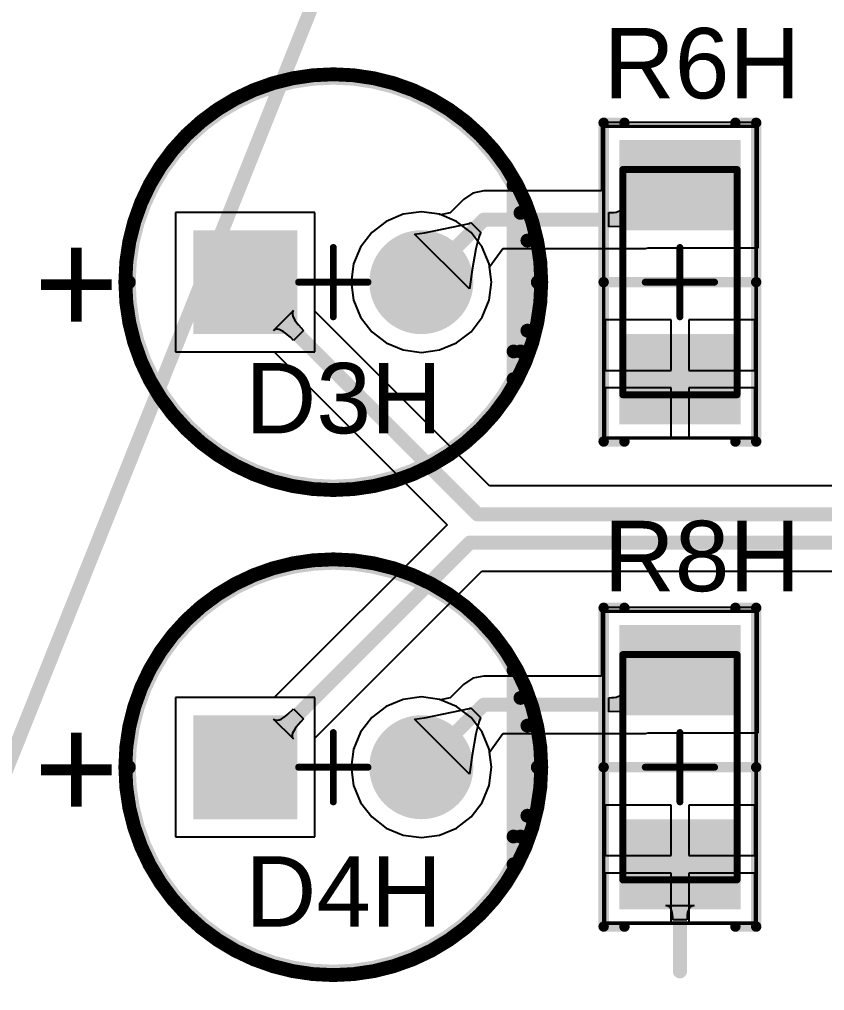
# Model space of a CAD drawing. Header units: inches. Extents: x -0.14 to 3.29, y -0.08 to 7.88.
# Drawn here: x 1.889 to 2.346, y 4.578 to 5.13 of the extents above; entities that cross this region are included whole.
import ezdxf

# ---------------------------------------------------------------- set-up
doc = ezdxf.new("R2010")
doc.units = ezdxf.units.IN
doc.header["$MEASUREMENT"] = 0
for name, color, linetype in [('Bottom Layer', 5, 'Continuous'), ('Bottom Solder', 6, 'Continuous'), ('Multi-Layer', 9, 'Continuous'), ('Pad Holes', 156, 'Continuous'), ('PCBD Notes', 76, 'Continuous'), ('Top 3D Body', 56, 'Continuous'), ('Top Courtyard', 56, 'Continuous'), ('Top Layer', 1, 'Continuous'), ('Top Overlay', 2, 'Continuous'), ('Top Paste', 8, 'Continuous'), ('Top Solder', 216, 'Continuous')]:
    doc.layers.add(name, color=color, linetype=linetype)
doc.styles.add('Arial', font='', dxfattribs={"height": 0.2})
doc.styles.get('Arial').set_extended_font_data('Arial')

# ---------------------------------------------------------------- blocks, each defined once
blk = doc.blocks.new('RES_1206_3216_309')
at = {"layer": 'Top Layer'}
for points in [[(-0.07874, -0.03248), (-0.07874, 0.03248), (-0.0315, 0.03248), (-0.0315, -0.03248)], [(0.0315, -0.03248), (0.0315, 0.03248), (0.07874, 0.03248), (0.07874, -0.03248)]]:
    blk.add_hatch(color=1, dxfattribs=at).paths.add_polyline_path(points)
at = {"layer": 'Top Paste'}
for points in [[(-0.07874, -0.03248), (-0.07874, 0.03248), (-0.0315, 0.03248), (-0.0315, -0.03248)], [(0.0315, -0.03248), (0.0315, 0.03248), (0.07874, 0.03248), (0.07874, -0.03248)]]:
    blk.add_hatch(color=8, dxfattribs=at).paths.add_polyline_path(points)
at = {"layer": 'Top Solder'}
for points in [[(-0.08071, -0.03445), (-0.08071, 0.03445), (-0.02953, 0.03445), (-0.02953, -0.03445)], [(0.02953, -0.03445), (0.02953, 0.03445), (0.08071, 0.03445), (0.08071, -0.03445)]]:
    blk.add_hatch(color=216, dxfattribs=at).paths.add_polyline_path(points)
at = {"layer": 'Top 3D Body'}
for points in [[(0.06398, 0.03248, 0.00394, 0.00394, 0), (-0.06398, 0.03248, 0.00394, 0.00394, 0)], [(-0.06398, -0.03248, 0.00394, 0.00394, 0), (-0.06398, 0.03248, 0.00394, 0.00394, 0)], [(0.06398, -0.03248, 0.00394, 0.00394, 0), (0.06398, 0.03248, 0.00394, 0.00394, 0)], [(0.06398, -0.03248, 0.00394, 0.00394, 0), (-0.06398, -0.03248, 0.00394, 0.00394, 0)]]:
    blk.add_lwpolyline(points, format="xyseb", dxfattribs=at)
for points in [[(-0.06496, 0.03248, 0.00197, 0.00197, 1), (-0.06299, 0.03248, 0.00197, 0.00197, 1)], [(-0.06496, 0.03248, 0.00197, 0.00197, 1), (-0.06299, 0.03248, 0.00197, 0.00197, 1)], [(0.06299, 0.03248, 0.00197, 0.00197, 1), (0.06496, 0.03248, 0.00197, 0.00197, 1)], [(0.06299, 0.03248, 0.00197, 0.00197, 1), (0.06496, 0.03248, 0.00197, 0.00197, 1)], [(-0.06496, -0.03248, 0.00197, 0.00197, 1), (-0.06299, -0.03248, 0.00197, 0.00197, 1)], [(-0.06496, -0.03248, 0.00197, 0.00197, 1), (-0.06299, -0.03248, 0.00197, 0.00197, 1)], [(0.06299, -0.03248, 0.00197, 0.00197, 1), (0.06496, -0.03248, 0.00197, 0.00197, 1)], [(0.06299, -0.03248, 0.00197, 0.00197, 1), (0.06496, -0.03248, 0.00197, 0.00197, 1)]]:
    blk.add_lwpolyline(points, format="xyseb", close=True, dxfattribs=at)
at = {"layer": 'Top Courtyard'}
for points in [[(0.08858, 0.04331, 0.00197, 0.00197, 0), (-0.08858, 0.04331, 0.00197, 0.00197, 0)], [(-0.08858, -0.04331, 0.00197, 0.00197, 0), (-0.08858, 0.04331, 0.00197, 0.00197, 0)], [(0.08858, -0.04331, 0.00197, 0.00197, 0), (0.08858, 0.04331, 0.00197, 0.00197, 0)], [(0, -0.01968, 0.00394, 0.00394, 0), (0, 0.01969, 0.00394, 0.00394, 0)], [(0.01968, 0, 0.00394, 0.00394, 0), (-0.01969, 0, 0.00394, 0.00394, 0)], [(0.08858, -0.04331, 0.00197, 0.00197, 0), (-0.08858, -0.04331, 0.00197, 0.00197, 0)]]:
    blk.add_lwpolyline(points, format="xyseb", dxfattribs=at)
for points in [[(-0.08907, 0.04331, 0.000984, 0.000984, 1), (-0.08809, 0.04331, 0.000984, 0.000984, 1)], [(-0.08907, 0.04331, 0.000984, 0.000984, 1), (-0.08809, 0.04331, 0.000984, 0.000984, 1)], [(0.08809, 0.04331, 0.000984, 0.000984, 1), (0.08907, 0.04331, 0.000984, 0.000984, 1)], [(0.08809, 0.04331, 0.000984, 0.000984, 1), (0.08907, 0.04331, 0.000984, 0.000984, 1)], [(-0.00098, 0.01969, 0.00197, 0.00197, 1), (0.00098, 0.01969, 0.00197, 0.00197, 1)], [(-0.02067, 0, 0.00197, 0.00197, 1), (-0.0187, 0, 0.00197, 0.00197, 1)], [(0.0187, 0, 0.00197, 0.00197, 1), (0.02067, 0, 0.00197, 0.00197, 1)], [(-0.00098, -0.01968, 0.00197, 0.00197, 1), (0.00098, -0.01968, 0.00197, 0.00197, 1)], [(-0.08907, -0.04331, 0.000984, 0.000984, 1), (-0.08809, -0.04331, 0.000984, 0.000984, 1)], [(-0.08907, -0.04331, 0.000984, 0.000984, 1), (-0.08809, -0.04331, 0.000984, 0.000984, 1)], [(0.08809, -0.04331, 0.000984, 0.000984, 1), (0.08907, -0.04331, 0.000984, 0.000984, 1)], [(0.08809, -0.04331, 0.000984, 0.000984, 1), (0.08907, -0.04331, 0.000984, 0.000984, 1)]]:
    blk.add_lwpolyline(points, format="xyseb", close=True, dxfattribs=at)
at = {"layer": 'Top Overlay'}
for points in [[(0.09055, 0.04331, 0.00591, 0.00591, 0), (-0.09055, 0.04331, 0.00591, 0.00591, 0)], [(-0.09055, 0.0315, 0.00591, 0.00591, 0), (-0.09055, 0.04331, 0.00591, 0.00591, 0)], [(0, -0.04331, 0.00591, 0.00591, 0), (0, 0.04331, 0.00591, 0.00591, 0)], [(0.09055, 0.0315, 0.00591, 0.00591, 0), (0.09055, 0.04331, 0.00591, 0.00591, 0)], [(-0.09055, -0.04331, 0.00591, 0.00591, 0), (-0.09055, -0.03149, 0.00591, 0.00591, 0)], [(0.09055, -0.04331, 0.00591, 0.00591, 0), (0.09055, -0.03149, 0.00591, 0.00591, 0)], [(0.09055, -0.04331, 0.00591, 0.00591, 0), (-0.09055, -0.04331, 0.00591, 0.00591, 0)]]:
    blk.add_lwpolyline(points, format="xyseb", dxfattribs=at)
for points in [[(-0.09203, 0.04331, 0.00295, 0.00295, 1), (-0.08908, 0.04331, 0.00295, 0.00295, 1)], [(-0.09203, 0.04331, 0.00295, 0.00295, 1), (-0.08908, 0.04331, 0.00295, 0.00295, 1)], [(-0.00148, 0.04331, 0.00295, 0.00295, 1), (0.00148, 0.04331, 0.00295, 0.00295, 1)], [(0.08908, 0.04331, 0.00295, 0.00295, 1), (0.09203, 0.04331, 0.00295, 0.00295, 1)], [(0.08908, 0.04331, 0.00295, 0.00295, 1), (0.09203, 0.04331, 0.00295, 0.00295, 1)], [(-0.09203, 0.0315, 0.00295, 0.00295, 1), (-0.08908, 0.0315, 0.00295, 0.00295, 1)], [(0.08908, 0.0315, 0.00295, 0.00295, 1), (0.09203, 0.0315, 0.00295, 0.00295, 1)], [(-0.09203, -0.03149, 0.00295, 0.00295, 1), (-0.08908, -0.03149, 0.00295, 0.00295, 1)], [(0.08908, -0.03149, 0.00295, 0.00295, 1), (0.09203, -0.03149, 0.00295, 0.00295, 1)], [(-0.09203, -0.04331, 0.00295, 0.00295, 1), (-0.08908, -0.04331, 0.00295, 0.00295, 1)], [(-0.09203, -0.04331, 0.00295, 0.00295, 1), (-0.08908, -0.04331, 0.00295, 0.00295, 1)], [(-0.00148, -0.04331, 0.00295, 0.00295, 1), (0.00148, -0.04331, 0.00295, 0.00295, 1)], [(0.08908, -0.04331, 0.00295, 0.00295, 1), (0.09203, -0.04331, 0.00295, 0.00295, 1)], [(0.08908, -0.04331, 0.00295, 0.00295, 1), (0.09203, -0.04331, 0.00295, 0.00295, 1)]]:
    blk.add_lwpolyline(points, format="xyseb", close=True, dxfattribs=at)
blk = doc.blocks.new('RES_1206_3216_329')
at = {"layer": 'Top Layer'}
for points in [[(-0.07874, -0.03248), (-0.07874, 0.03248), (-0.03149, 0.03248), (-0.03149, -0.03248)], [(0.0315, -0.03248), (0.0315, 0.03248), (0.07874, 0.03248), (0.07874, -0.03248)]]:
    blk.add_hatch(color=1, dxfattribs=at).paths.add_polyline_path(points)
at = {"layer": 'Top Paste'}
for points in [[(-0.07874, -0.03248), (-0.07874, 0.03248), (-0.03149, 0.03248), (-0.03149, -0.03248)], [(0.0315, -0.03248), (0.0315, 0.03248), (0.07874, 0.03248), (0.07874, -0.03248)]]:
    blk.add_hatch(color=8, dxfattribs=at).paths.add_polyline_path(points)
at = {"layer": 'Top Solder'}
for points in [[(-0.08071, -0.03445), (-0.08071, 0.03445), (-0.02953, 0.03445), (-0.02953, -0.03445)], [(0.02953, -0.03445), (0.02953, 0.03445), (0.08071, 0.03445), (0.08071, -0.03445)]]:
    blk.add_hatch(color=216, dxfattribs=at).paths.add_polyline_path(points)
at = {"layer": 'Top 3D Body'}
for points in [[(0.06398, 0.03248, 0.00394, 0.00394, 0), (-0.06398, 0.03248, 0.00394, 0.00394, 0)], [(-0.06398, -0.03248, 0.00394, 0.00394, 0), (-0.06398, 0.03248, 0.00394, 0.00394, 0)], [(0.06398, -0.03248, 0.00394, 0.00394, 0), (0.06398, 0.03248, 0.00394, 0.00394, 0)], [(0.06398, -0.03248, 0.00394, 0.00394, 0), (-0.06398, -0.03248, 0.00394, 0.00394, 0)]]:
    blk.add_lwpolyline(points, format="xyseb", dxfattribs=at)
for points in [[(-0.06496, 0.03248, 0.00197, 0.00197, 1), (-0.06299, 0.03248, 0.00197, 0.00197, 1)], [(-0.06496, 0.03248, 0.00197, 0.00197, 1), (-0.06299, 0.03248, 0.00197, 0.00197, 1)], [(0.06299, 0.03248, 0.00197, 0.00197, 1), (0.06496, 0.03248, 0.00197, 0.00197, 1)], [(0.06299, 0.03248, 0.00197, 0.00197, 1), (0.06496, 0.03248, 0.00197, 0.00197, 1)], [(-0.06496, -0.03248, 0.00197, 0.00197, 1), (-0.06299, -0.03248, 0.00197, 0.00197, 1)], [(-0.06496, -0.03248, 0.00197, 0.00197, 1), (-0.06299, -0.03248, 0.00197, 0.00197, 1)], [(0.06299, -0.03248, 0.00197, 0.00197, 1), (0.06496, -0.03248, 0.00197, 0.00197, 1)], [(0.06299, -0.03248, 0.00197, 0.00197, 1), (0.06496, -0.03248, 0.00197, 0.00197, 1)]]:
    blk.add_lwpolyline(points, format="xyseb", close=True, dxfattribs=at)
at = {"layer": 'Top Courtyard'}
for points in [[(0.08858, 0.04331, 0.00197, 0.00197, 0), (-0.08858, 0.04331, 0.00197, 0.00197, 0)], [(-0.08858, -0.04331, 0.00197, 0.00197, 0), (-0.08858, 0.04331, 0.00197, 0.00197, 0)], [(0.08858, -0.04331, 0.00197, 0.00197, 0), (0.08858, 0.04331, 0.00197, 0.00197, 0)], [(0, -0.01968, 0.00394, 0.00394, 0), (0, 0.01969, 0.00394, 0.00394, 0)], [(0.01969, 0, 0.00394, 0.00394, 0), (-0.01968, 0, 0.00394, 0.00394, 0)], [(0.08858, -0.04331, 0.00197, 0.00197, 0), (-0.08858, -0.04331, 0.00197, 0.00197, 0)]]:
    blk.add_lwpolyline(points, format="xyseb", dxfattribs=at)
for points in [[(-0.08908, 0.04331, 0.000984, 0.000984, 1), (-0.08809, 0.04331, 0.000984, 0.000984, 1)], [(-0.08908, 0.04331, 0.000984, 0.000984, 1), (-0.08809, 0.04331, 0.000984, 0.000984, 1)], [(0.08809, 0.04331, 0.000984, 0.000984, 1), (0.08908, 0.04331, 0.000984, 0.000984, 1)], [(0.08809, 0.04331, 0.000984, 0.000984, 1), (0.08908, 0.04331, 0.000984, 0.000984, 1)], [(-0.00098, 0.01969, 0.00197, 0.00197, 1), (0.00099, 0.01969, 0.00197, 0.00197, 1)], [(-0.02067, 0, 0.00197, 0.00197, 1), (-0.0187, 0, 0.00197, 0.00197, 1)], [(0.0187, 0, 0.00197, 0.00197, 1), (0.02067, 0, 0.00197, 0.00197, 1)], [(-0.00098, -0.01968, 0.00197, 0.00197, 1), (0.00099, -0.01968, 0.00197, 0.00197, 1)], [(-0.08908, -0.04331, 0.000984, 0.000984, 1), (-0.08809, -0.04331, 0.000984, 0.000984, 1)], [(-0.08908, -0.04331, 0.000984, 0.000984, 1), (-0.08809, -0.04331, 0.000984, 0.000984, 1)], [(0.08809, -0.04331, 0.000984, 0.000984, 1), (0.08908, -0.04331, 0.000984, 0.000984, 1)], [(0.08809, -0.04331, 0.000984, 0.000984, 1), (0.08908, -0.04331, 0.000984, 0.000984, 1)]]:
    blk.add_lwpolyline(points, format="xyseb", close=True, dxfattribs=at)
at = {"layer": 'Top Overlay'}
for points in [[(0.09055, 0.04331, 0.00591, 0.00591, 0), (-0.09055, 0.04331, 0.00591, 0.00591, 0)], [(-0.09055, 0.0315, 0.00591, 0.00591, 0), (-0.09055, 0.04331, 0.00591, 0.00591, 0)], [(0, -0.04331, 0.00591, 0.00591, 0), (0, 0.04331, 0.00591, 0.00591, 0)], [(0.09055, 0.0315, 0.00591, 0.00591, 0), (0.09055, 0.04331, 0.00591, 0.00591, 0)], [(-0.09055, -0.04331, 0.00591, 0.00591, 0), (-0.09055, -0.03149, 0.00591, 0.00591, 0)], [(0.09055, -0.04331, 0.00591, 0.00591, 0), (0.09055, -0.03149, 0.00591, 0.00591, 0)], [(0.09055, -0.04331, 0.00591, 0.00591, 0), (-0.09055, -0.04331, 0.00591, 0.00591, 0)]]:
    blk.add_lwpolyline(points, format="xyseb", dxfattribs=at)
for points in [[(-0.09203, 0.04331, 0.00295, 0.00295, 1), (-0.08907, 0.04331, 0.00295, 0.00295, 1)], [(-0.09203, 0.04331, 0.00295, 0.00295, 1), (-0.08907, 0.04331, 0.00295, 0.00295, 1)], [(-0.00148, 0.04331, 0.00295, 0.00295, 1), (0.00148, 0.04331, 0.00295, 0.00295, 1)], [(0.08907, 0.04331, 0.00295, 0.00295, 1), (0.09203, 0.04331, 0.00295, 0.00295, 1)], [(0.08907, 0.04331, 0.00295, 0.00295, 1), (0.09203, 0.04331, 0.00295, 0.00295, 1)], [(-0.09203, 0.0315, 0.00295, 0.00295, 1), (-0.08907, 0.0315, 0.00295, 0.00295, 1)], [(0.08907, 0.0315, 0.00295, 0.00295, 1), (0.09203, 0.0315, 0.00295, 0.00295, 1)], [(-0.09203, -0.03149, 0.00295, 0.00295, 1), (-0.08907, -0.03149, 0.00295, 0.00295, 1)], [(0.08907, -0.03149, 0.00295, 0.00295, 1), (0.09203, -0.03149, 0.00295, 0.00295, 1)], [(-0.09203, -0.04331, 0.00295, 0.00295, 1), (-0.08907, -0.04331, 0.00295, 0.00295, 1)], [(-0.09203, -0.04331, 0.00295, 0.00295, 1), (-0.08907, -0.04331, 0.00295, 0.00295, 1)], [(-0.00148, -0.04331, 0.00295, 0.00295, 1), (0.00148, -0.04331, 0.00295, 0.00295, 1)], [(0.08907, -0.04331, 0.00295, 0.00295, 1), (0.09203, -0.04331, 0.00295, 0.00295, 1)], [(0.08907, -0.04331, 0.00295, 0.00295, 1), (0.09203, -0.04331, 0.00295, 0.00295, 1)]]:
    blk.add_lwpolyline(points, format="xyseb", close=True, dxfattribs=at)
blk = doc.blocks.new('ED49B4F6_595F_4D62_96BB_D7184CAA9B94_412')
at = {"layer": 'Bottom Layer'}
blk.add_hatch(color=5, dxfattribs=at).paths.add_polyline_path([(-0.02244, -0.02756), (-0.07756, -0.02756), (-0.07756, 0.02756), (-0.02244, 0.02756)])
h = blk.add_hatch(color=5, dxfattribs=at)
edge = h.paths.add_edge_path()
edge.add_arc((0.05, 0), 0.02756, 0, 360)
at = {"layer": 'Bottom Solder'}
blk.add_hatch(color=6, dxfattribs=at).paths.add_polyline_path([(-0.02047, -0.02953), (-0.07953, -0.02953), (-0.07953, 0.02953), (-0.02047, 0.02953)])
h = blk.add_hatch(color=6, dxfattribs=at)
edge = h.paths.add_edge_path()
edge.add_arc((0.05, 0), 0.02953, 0, 360)
at = {"layer": 'Multi-Layer'}
blk.add_hatch(color=9, dxfattribs=at).paths.add_polyline_path([(-0.02244, -0.02756), (-0.07756, -0.02756), (-0.07756, 0.02756), (-0.02244, 0.02756)])
h = blk.add_hatch(color=9, dxfattribs=at)
edge = h.paths.add_edge_path()
edge.add_arc((0.05, 0), 0.02756, 0, 360)
at = {"layer": 'Pad Holes'}
h = blk.add_hatch(color=7, dxfattribs=at)
edge = h.paths.add_edge_path()
edge.add_arc((-0.05, 0), 0.0175, 0, 360)
h = blk.add_hatch(color=7, dxfattribs=at)
edge = h.paths.add_edge_path()
edge.add_arc((0.05, 0), 0.0175, 0, 360)
at = {"layer": 'Top Layer'}
blk.add_hatch(color=1, dxfattribs=at).paths.add_polyline_path([(-0.02244, -0.02756), (-0.07756, -0.02756), (-0.07756, 0.02756), (-0.02244, 0.02756)])
h = blk.add_hatch(color=1, dxfattribs=at)
edge = h.paths.add_edge_path()
edge.add_arc((0.05, 0), 0.02756, 0, 360)
at = {"layer": 'Top Solder'}
blk.add_hatch(color=216, dxfattribs=at).paths.add_polyline_path([(-0.02047, -0.02953), (-0.07953, -0.02953), (-0.07953, 0.02953), (-0.02047, 0.02953)])
h = blk.add_hatch(color=216, dxfattribs=at)
edge = h.paths.add_edge_path()
edge.add_arc((0.05, 0), 0.02953, 0, 360)
at = {"layer": 'Top 3D Body'}
for points in [[(0.11614, 0, 0.00394, 0.00394, 1), (-0.11614, 0, 0.00394, 0.00394, 1)], [(-0.11713, 0, 0.00197, 0.00197, 1), (-0.11516, 0, 0.00197, 0.00197, 1)], [(0.11516, 0, 0.00197, 0.00197, 1), (0.11713, 0, 0.00197, 0.00197, 1)]]:
    blk.add_lwpolyline(points, format="xyseb", close=True, dxfattribs=at)
at = {"layer": 'Top Courtyard'}
for points in [[(0.12008, 0, 0.00394, 0.00394, 1), (-0.12008, 0, 0.00394, 0.00394, 1)], [(-0.00098, 0.01969, 0.00197, 0.00197, 1), (0.00099, 0.01969, 0.00197, 0.00197, 1)], [(-0.12106, 0, 0.00197, 0.00197, 1), (-0.11909, 0, 0.00197, 0.00197, 1)], [(-0.02067, 0, 0.00197, 0.00197, 1), (-0.0187, 0, 0.00197, 0.00197, 1)], [(0.0187, 0, 0.00197, 0.00197, 1), (0.02067, 0, 0.00197, 0.00197, 1)], [(0.11909, 0, 0.00197, 0.00197, 1), (0.12106, 0, 0.00197, 0.00197, 1)], [(-0.00098, -0.01968, 0.00197, 0.00197, 1), (0.00099, -0.01968, 0.00197, 0.00197, 1)]]:
    blk.add_lwpolyline(points, format="xyseb", close=True, dxfattribs=at)
for points in [[(0, -0.01968, 0.00394, 0.00394, 0), (0, 0.01969, 0.00394, 0.00394, 0)], [(-0.01968, 0, 0.00394, 0.00394, 0), (0.01969, 0, 0.00394, 0.00394, 0)]]:
    blk.add_lwpolyline(points, format="xyseb", dxfattribs=at)
at = {"layer": 'Top Overlay'}
for points in [[(0.11614, 0, 0.00787, 0.00787, 1), (-0.11614, 0, 0.00787, 0.00787, 1)], [(0.1004, 0.05512, 0.00394, 0.00394, 1), (0.10433, 0.05512, 0.00394, 0.00394, 1)], [(0.10433, 0.03937, 0.00394, 0.00394, 1), (0.10827, 0.03937, 0.00394, 0.00394, 1)], [(0.10827, 0.02362, 0.00394, 0.00394, 1), (0.11221, 0.02362, 0.00394, 0.00394, 1)], [(-0.11811, 0, 0.00394, 0.00394, 1), (-0.11417, 0, 0.00394, 0.00394, 1)], [(0.11417, 0, 0.00394, 0.00394, 1), (0.11811, 0, 0.00394, 0.00394, 1)], [(0.10827, -0.02756, 0.00394, 0.00394, 1), (0.11221, -0.02756, 0.00394, 0.00394, 1)], [(0.1004, -0.03937, 0.00394, 0.00394, 1), (0.10433, -0.03937, 0.00394, 0.00394, 1)], [(0.1004, -0.03937, 0.00394, 0.00394, 1), (0.10433, -0.03937, 0.00394, 0.00394, 1)], [(0.10433, -0.03937, 0.00394, 0.00394, 1), (0.10827, -0.03937, 0.00394, 0.00394, 1)], [(0.1004, -0.05512, 0.00394, 0.00394, 1), (0.10433, -0.05512, 0.00394, 0.00394, 1)]]:
    blk.add_lwpolyline(points, format="xyseb", close=True, dxfattribs=at)
for points in [[(0.10236, -0.03937, 0.00787, 0.00787, 0), (0.10236, 0.05512, 0.00787, 0.00787, 0)], [(0.1063, -0.03937, 0.00787, 0.00787, 0), (0.1063, 0.03937, 0.00787, 0.00787, 0)], [(0.11024, -0.02756, 0.00787, 0.00787, 0), (0.11024, 0.02362, 0.00787, 0.00787, 0)], [(0.10236, -0.05512, 0.00787, 0.00787, 0), (0.10236, -0.03937, 0.00787, 0.00787, 0)]]:
    blk.add_lwpolyline(points, format="xyseb", dxfattribs=at)
at = {"layer": 'Top Overlay', "style": 'Arial'}
blk.add_text('+', height=0.05906, dxfattribs=at).set_placement((-0.17, -0.03))
blk = doc.blocks.new('ED49B4F6_595F_4D62_96BB_D7184CAA9B94_422')
at = {"layer": 'Bottom Layer'}
blk.add_hatch(color=5, dxfattribs=at).paths.add_polyline_path([(-0.02244, -0.02756), (-0.07756, -0.02756), (-0.07756, 0.02756), (-0.02244, 0.02756)])
h = blk.add_hatch(color=5, dxfattribs=at)
edge = h.paths.add_edge_path()
edge.add_arc((0.05, 0), 0.02756, 0, 360)
at = {"layer": 'Bottom Solder'}
blk.add_hatch(color=6, dxfattribs=at).paths.add_polyline_path([(-0.02047, -0.02953), (-0.07953, -0.02953), (-0.07953, 0.02953), (-0.02047, 0.02953)])
h = blk.add_hatch(color=6, dxfattribs=at)
edge = h.paths.add_edge_path()
edge.add_arc((0.05, 0), 0.02953, 0, 360)
at = {"layer": 'Multi-Layer'}
blk.add_hatch(color=9, dxfattribs=at).paths.add_polyline_path([(-0.02244, -0.02756), (-0.07756, -0.02756), (-0.07756, 0.02756), (-0.02244, 0.02756)])
h = blk.add_hatch(color=9, dxfattribs=at)
edge = h.paths.add_edge_path()
edge.add_arc((0.05, 0), 0.02756, 0, 360)
at = {"layer": 'Pad Holes'}
h = blk.add_hatch(color=7, dxfattribs=at)
edge = h.paths.add_edge_path()
edge.add_arc((-0.05, 0), 0.0175, 0, 360)
h = blk.add_hatch(color=7, dxfattribs=at)
edge = h.paths.add_edge_path()
edge.add_arc((0.05, 0), 0.0175, 0, 360)
at = {"layer": 'Top Layer'}
blk.add_hatch(color=1, dxfattribs=at).paths.add_polyline_path([(-0.02244, -0.02756), (-0.07756, -0.02756), (-0.07756, 0.02756), (-0.02244, 0.02756)])
h = blk.add_hatch(color=1, dxfattribs=at)
edge = h.paths.add_edge_path()
edge.add_arc((0.05, 0), 0.02756, 0, 360)
at = {"layer": 'Top Solder'}
blk.add_hatch(color=216, dxfattribs=at).paths.add_polyline_path([(-0.02047, -0.02953), (-0.07953, -0.02953), (-0.07953, 0.02953), (-0.02047, 0.02953)])
h = blk.add_hatch(color=216, dxfattribs=at)
edge = h.paths.add_edge_path()
edge.add_arc((0.05, 0), 0.02953, 0, 360)
at = {"layer": 'Top 3D Body'}
for points in [[(0.11614, 0, 0.00394, 0.00394, 1), (-0.11614, 0, 0.00394, 0.00394, 1)], [(-0.11713, 0, 0.00197, 0.00197, 1), (-0.11516, 0, 0.00197, 0.00197, 1)], [(0.11516, 0, 0.00197, 0.00197, 1), (0.11713, 0, 0.00197, 0.00197, 1)]]:
    blk.add_lwpolyline(points, format="xyseb", close=True, dxfattribs=at)
at = {"layer": 'Top Courtyard'}
for points in [[(0.12008, 0, 0.00394, 0.00394, 1), (-0.12008, 0, 0.00394, 0.00394, 1)], [(-0.00098, 0.01969, 0.00197, 0.00197, 1), (0.00099, 0.01969, 0.00197, 0.00197, 1)], [(-0.12106, 0, 0.00197, 0.00197, 1), (-0.11909, 0, 0.00197, 0.00197, 1)], [(-0.02067, 0, 0.00197, 0.00197, 1), (-0.0187, 0, 0.00197, 0.00197, 1)], [(0.0187, 0, 0.00197, 0.00197, 1), (0.02067, 0, 0.00197, 0.00197, 1)], [(0.11909, 0, 0.00197, 0.00197, 1), (0.12106, 0, 0.00197, 0.00197, 1)], [(-0.00098, -0.01968, 0.00197, 0.00197, 1), (0.00099, -0.01968, 0.00197, 0.00197, 1)]]:
    blk.add_lwpolyline(points, format="xyseb", close=True, dxfattribs=at)
for points in [[(0, -0.01968, 0.00394, 0.00394, 0), (0, 0.01969, 0.00394, 0.00394, 0)], [(-0.01968, 0, 0.00394, 0.00394, 0), (0.01969, 0, 0.00394, 0.00394, 0)]]:
    blk.add_lwpolyline(points, format="xyseb", dxfattribs=at)
at = {"layer": 'Top Overlay'}
for points in [[(0.11614, 0, 0.00787, 0.00787, 1), (-0.11614, 0, 0.00787, 0.00787, 1)], [(0.1004, 0.05512, 0.00394, 0.00394, 1), (0.10433, 0.05512, 0.00394, 0.00394, 1)], [(0.10433, 0.03937, 0.00394, 0.00394, 1), (0.10827, 0.03937, 0.00394, 0.00394, 1)], [(0.10827, 0.02362, 0.00394, 0.00394, 1), (0.11221, 0.02362, 0.00394, 0.00394, 1)], [(-0.11811, 0, 0.00394, 0.00394, 1), (-0.11417, 0, 0.00394, 0.00394, 1)], [(0.11417, 0, 0.00394, 0.00394, 1), (0.11811, 0, 0.00394, 0.00394, 1)], [(0.10827, -0.02756, 0.00394, 0.00394, 1), (0.11221, -0.02756, 0.00394, 0.00394, 1)], [(0.1004, -0.03937, 0.00394, 0.00394, 1), (0.10433, -0.03937, 0.00394, 0.00394, 1)], [(0.1004, -0.03937, 0.00394, 0.00394, 1), (0.10433, -0.03937, 0.00394, 0.00394, 1)], [(0.10433, -0.03937, 0.00394, 0.00394, 1), (0.10827, -0.03937, 0.00394, 0.00394, 1)], [(0.1004, -0.05512, 0.00394, 0.00394, 1), (0.10433, -0.05512, 0.00394, 0.00394, 1)]]:
    blk.add_lwpolyline(points, format="xyseb", close=True, dxfattribs=at)
for points in [[(0.10236, -0.03937, 0.00787, 0.00787, 0), (0.10236, 0.05512, 0.00787, 0.00787, 0)], [(0.1063, -0.03937, 0.00787, 0.00787, 0), (0.1063, 0.03937, 0.00787, 0.00787, 0)], [(0.11024, -0.02756, 0.00787, 0.00787, 0), (0.11024, 0.02362, 0.00787, 0.00787, 0)], [(0.10236, -0.05512, 0.00787, 0.00787, 0), (0.10236, -0.03937, 0.00787, 0.00787, 0)]]:
    blk.add_lwpolyline(points, format="xyseb", dxfattribs=at)
at = {"layer": 'Top Overlay', "style": 'Arial'}
blk.add_text('+', height=0.05906, dxfattribs=at).set_placement((-0.17, -0.03))

msp = doc.modelspace()

# ---------------------------------------------------------------- linework, layer by layer
at = {"layer": 'Bottom Layer'}
for p, q in [((2.05649, 5.01987), (1.97737, 5.01987)), ((1.97737, 5.01987), (1.97737, 4.94076)), ((2.05649, 4.94076), (2.05649, 5.01987)), ((2.1066, 5.01885), (2.09698, 5.01487)), ((2.11693, 5.02021), (2.1066, 5.01885)), ((2.12726, 5.01885), (2.11693, 5.02021)), ((2.13688, 5.01487), (2.12726, 5.01885)), ((2.09698, 5.01487), (2.08872, 5.00853)), ((2.14514, 5.00853), (2.13688, 5.01487)), ((2.08872, 5.00853), (2.08238, 5.00026)), ((2.15148, 5.00026), (2.14514, 5.00853)), ((2.08238, 5.00026), (2.07839, 4.99064)), ((2.15547, 4.99064), (2.15148, 5.00026)), ((2.07839, 4.99064), (2.07703, 4.98031)), ((2.15683, 4.98031), (2.15547, 4.99064)), ((2.07703, 4.98031), (2.07839, 4.96999)), ((2.15547, 4.96999), (2.15683, 4.98031)), ((2.07839, 4.96999), (2.08238, 4.96036)), ((2.15148, 4.96036), (2.15547, 4.96999)), ((2.08238, 4.96036), (2.08872, 4.9521)), ((2.14514, 4.9521), (2.15148, 4.96036)), ((2.08872, 4.9521), (2.09698, 4.94576)), ((2.13688, 4.94576), (2.14514, 4.9521)), ((2.09698, 4.94576), (2.1066, 4.94177)), ((2.12726, 4.94177), (2.13688, 4.94576)), ((1.97737, 4.94076), (2.05649, 4.94076)), ((2.1066, 4.94177), (2.11693, 4.94041)), ((2.11693, 4.94041), (2.12726, 4.94177)), ((2.05649, 4.74428), (1.97737, 4.74428)), ((1.97737, 4.74428), (1.97737, 4.66517)), ((2.05649, 4.66517), (2.05649, 4.74428)), ((2.1066, 4.74326), (2.09698, 4.73928)), ((2.11693, 4.74462), (2.1066, 4.74326)), ((2.12726, 4.74326), (2.11693, 4.74462)), ((2.13688, 4.73928), (2.12726, 4.74326)), ((2.09698, 4.73928), (2.08872, 4.73294)), ((2.14514, 4.73294), (2.13688, 4.73928)), ((2.08872, 4.73294), (2.08238, 4.72467)), ((2.15148, 4.72467), (2.14514, 4.73294)), ((2.08238, 4.72467), (2.07839, 4.71505)), ((2.15547, 4.71505), (2.15148, 4.72467)), ((2.07839, 4.71505), (2.07703, 4.70472)), ((2.15683, 4.70472), (2.15547, 4.71505)), ((2.07703, 4.70472), (2.07839, 4.6944)), ((2.15547, 4.6944), (2.15683, 4.70472)), ((2.07839, 4.6944), (2.08238, 4.68477)), ((2.15148, 4.68477), (2.15547, 4.6944)), ((2.08238, 4.68477), (2.08872, 4.67651)), ((2.14514, 4.67651), (2.15148, 4.68477)), ((2.08872, 4.67651), (2.09698, 4.67017)), ((2.13688, 4.67017), (2.14514, 4.67651)), ((2.09698, 4.67017), (2.1066, 4.66618)), ((2.12726, 4.66618), (2.13688, 4.67017)), ((1.97737, 4.66517), (2.05649, 4.66517)), ((2.1066, 4.66618), (2.11693, 4.66482)), ((2.11693, 4.66482), (2.12726, 4.66618))]:
    msp.add_line(p, q, dxfattribs=at)
at = {"layer": 'PCBD Notes'}
msp.add_lwpolyline([(0, 0, 0.00787, 0.00787, 0), (3.14961, 7.87402, 0.00787, 0.00787, 0)], format="xyseb", dxfattribs=at)
at = {"layer": 'Top Layer'}
for p, q in [((2.30826, 5.07105), (2.2193, 5.07105)), ((2.2193, 5.07105), (2.2193, 5.03212)), ((2.30826, 4.99981), (2.30826, 5.07105)), ((2.14089, 5.02735), (2.13325, 5.01971)), ((2.14618, 5.03088), (2.14089, 5.02735)), ((2.15243, 5.03212), (2.14618, 5.03088)), ((2.2193, 5.03212), (2.15243, 5.03212)), ((2.22949, 5.02081), (2.23022, 5.02125)), ((2.23022, 5.02125), (2.23079, 5.02177)), ((2.23079, 5.02177), (2.2312, 5.02237)), ((2.2312, 5.02237), (2.23145, 5.02305)), ((2.23154, 5.02381), (2.23142, 5.01193)), ((2.23145, 5.02305), (2.23154, 5.02381)), ((2.05649, 5.01987), (1.97737, 5.01987)), ((1.97737, 5.01987), (1.97737, 4.94076)), ((2.05649, 4.96383), (2.05649, 5.01987)), ((2.1066, 5.01885), (2.09698, 5.01487)), ((2.11693, 5.02021), (2.1066, 5.01885)), ((2.12726, 5.01885), (2.11693, 5.02021)), ((2.12785, 5.01861), (2.12726, 5.01885)), ((2.13325, 5.01971), (2.12785, 5.01861)), ((2.22342, 5.01981), (2.22496, 5.01985)), ((2.22342, 5.01181), (2.22342, 5.01981)), ((2.22496, 5.01985), (2.22633, 5.01997)), ((2.22633, 5.01997), (2.22754, 5.02017)), ((2.22754, 5.02017), (2.2286, 5.02045)), ((2.2286, 5.02045), (2.22949, 5.02081)), ((2.09698, 5.01487), (2.08872, 5.00853)), ((2.11872, 5.00843), (2.14434, 5.01364)), ((2.14434, 5.01364), (2.14507, 5.01412)), ((2.14507, 5.01412), (2.15073, 5.00846)), ((2.23142, 5.01193), (2.22342, 5.01181)), ((2.08872, 5.00853), (2.08238, 5.00026)), ((2.11305, 5.0076), (2.11872, 5.00843)), ((2.14421, 4.97643), (2.11305, 5.0076)), ((2.14918, 5.00462), (2.14796, 4.99931)), ((2.14974, 5.00645), (2.14918, 5.00462)), ((2.15025, 5.00773), (2.14974, 5.00645)), ((2.15073, 5.00846), (2.15025, 5.00773)), ((2.08238, 5.00026), (2.07839, 4.99064)), ((2.14796, 4.99931), (2.14583, 4.98723)), ((2.15569, 4.98894), (2.16316, 4.9995)), ((2.16316, 4.9995), (2.24416, 4.9995)), ((2.24416, 4.9995), (2.24573, 4.99981)), ((2.24573, 4.99981), (2.30826, 4.99981)), ((2.07839, 4.99064), (2.07703, 4.98031)), ((2.15683, 4.98031), (2.15569, 4.98894)), ((2.14583, 4.98723), (2.14421, 4.97643)), ((2.07703, 4.98031), (2.07839, 4.96999)), ((2.15547, 4.96999), (2.15683, 4.98031)), ((2.07839, 4.96999), (2.08238, 4.96036)), ((2.15148, 4.96036), (2.15547, 4.96999)), ((2.03306, 4.95288), (2.04437, 4.96419)), ((2.04392, 4.96357), (2.04369, 4.96283)), ((2.04369, 4.96283), (2.04369, 4.96198)), ((2.04369, 4.96198), (2.04392, 4.96102)), ((2.04437, 4.96419), (2.04392, 4.96357)), ((2.04392, 4.96102), (2.04437, 4.95995)), ((2.15567, 4.86464), (2.05649, 4.96383)), ((2.04437, 4.95995), (2.04505, 4.95876)), ((2.04505, 4.95876), (2.04595, 4.95746)), ((2.04595, 4.95746), (2.04708, 4.95604)), ((2.04708, 4.95604), (2.05003, 4.95288)), ((2.08238, 4.96036), (2.08872, 4.9521)), ((2.14514, 4.9521), (2.15148, 4.96036)), ((2.25878, 4.95882), (2.2213, 4.95882)), ((2.2213, 4.95882), (2.2213, 4.9302)), ((2.25878, 4.9302), (2.25878, 4.95882)), ((2.30626, 4.95882), (2.26878, 4.95882)), ((2.26878, 4.95882), (2.26878, 4.9302)), ((2.30626, 4.9302), (2.30626, 4.95882)), ((2.03368, 4.95333), (2.03306, 4.95288)), ((2.03441, 4.95355), (2.03368, 4.95333)), ((2.03526, 4.95355), (2.03441, 4.95355)), ((2.03622, 4.95333), (2.03526, 4.95355)), ((2.0373, 4.95288), (2.03622, 4.95333)), ((2.03849, 4.9522), (2.0373, 4.95288)), ((2.03979, 4.95129), (2.03849, 4.9522)), ((2.04273, 4.9488), (2.03979, 4.95129)), ((2.05003, 4.95288), (2.04437, 4.94722)), ((2.08872, 4.9521), (2.09698, 4.94576)), ((2.13688, 4.94576), (2.14514, 4.9521)), ((2.04437, 4.94722), (2.04273, 4.9488)), ((2.09698, 4.94576), (2.1066, 4.94177)), ((2.12726, 4.94177), (2.13688, 4.94576)), ((1.97737, 4.94076), (2.03342, 4.94076)), ((2.03342, 4.94076), (2.13165, 4.84252)), ((2.1066, 4.94177), (2.11693, 4.94041)), ((2.11693, 4.94041), (2.12726, 4.94177)), ((2.2213, 4.9302), (2.25878, 4.9302)), ((2.26878, 4.9302), (2.30626, 4.9302)), ((2.25878, 4.9202), (2.2213, 4.9202)), ((2.2213, 4.9202), (2.2213, 4.89157)), ((2.25878, 4.89157), (2.25878, 4.9202)), ((2.30626, 4.9202), (2.26878, 4.9202)), ((2.26878, 4.9202), (2.26878, 4.89157)), ((2.30626, 4.89157), (2.30626, 4.9202)), ((2.2213, 4.89157), (2.25878, 4.89157)), ((2.26878, 4.89157), (2.30626, 4.89157)), ((2.35618, 4.86464), (2.15567, 4.86464)), ((2.13165, 4.84252), (2.03342, 4.74428)), ((2.05649, 4.72121), (2.15129, 4.81602)), ((2.15129, 4.81602), (2.38242, 4.81602)), ((2.30826, 4.79546), (2.2193, 4.79546)), ((2.2193, 4.79546), (2.2193, 4.75653)), ((2.30826, 4.72422), (2.30826, 4.79546)), ((2.15243, 4.75653), (2.14618, 4.75529)), ((2.2193, 4.75653), (2.15243, 4.75653)), ((2.14089, 4.75176), (2.13325, 4.74412)), ((2.14618, 4.75529), (2.14089, 4.75176)), ((2.22949, 4.74522), (2.23022, 4.74566)), ((2.23022, 4.74566), (2.23079, 4.74618)), ((2.23079, 4.74618), (2.2312, 4.74678)), ((2.2312, 4.74678), (2.23145, 4.74746)), ((2.23154, 4.74822), (2.23142, 4.73634)), ((2.23145, 4.74746), (2.23154, 4.74822)), ((2.03342, 4.74428), (1.97737, 4.74428)), ((1.97737, 4.74428), (1.97737, 4.66517)), ((2.1066, 4.74326), (2.09698, 4.73928)), ((2.11693, 4.74462), (2.1066, 4.74326)), ((2.12726, 4.74326), (2.11693, 4.74462)), ((2.12785, 4.74302), (2.12726, 4.74326)), ((2.13325, 4.74412), (2.12785, 4.74302)), ((2.22342, 4.74422), (2.22496, 4.74426)), ((2.22342, 4.73622), (2.22342, 4.74422)), ((2.22496, 4.74426), (2.22633, 4.74438)), ((2.22633, 4.74438), (2.22754, 4.74458)), ((2.22754, 4.74458), (2.2286, 4.74486)), ((2.2286, 4.74486), (2.22949, 4.74522)), ((2.03976, 4.73371), (2.04118, 4.73485)), ((2.04118, 4.73485), (2.04437, 4.73782)), ((2.04437, 4.73782), (2.05003, 4.73216)), ((2.09698, 4.73928), (2.08872, 4.73294)), ((2.11872, 4.73284), (2.14434, 4.73805)), ((2.14434, 4.73805), (2.14507, 4.73853)), ((2.14507, 4.73853), (2.15073, 4.73287)), ((2.23142, 4.73634), (2.22342, 4.73622)), ((2.04425, 4.72085), (2.03306, 4.73204)), ((2.03306, 4.73204), (2.03367, 4.7316)), ((2.03367, 4.7316), (2.03439, 4.73139)), ((2.03439, 4.73139), (2.03524, 4.7314)), ((2.03524, 4.7314), (2.03619, 4.73164)), ((2.03619, 4.73164), (2.03727, 4.7321)), ((2.03727, 4.7321), (2.03846, 4.73279)), ((2.03846, 4.73279), (2.03976, 4.73371)), ((2.04843, 4.73051), (2.04592, 4.72756)), ((2.05003, 4.73216), (2.04843, 4.73051)), ((2.08872, 4.73294), (2.08238, 4.72467)), ((2.11305, 4.73201), (2.11872, 4.73284)), ((2.14421, 4.70084), (2.11305, 4.73201)), ((2.14918, 4.72903), (2.14796, 4.72372)), ((2.14974, 4.73086), (2.14918, 4.72903)), ((2.15025, 4.73214), (2.14974, 4.73086)), ((2.15073, 4.73287), (2.15025, 4.73214)), ((2.04384, 4.72399), (2.04361, 4.72303)), ((2.04431, 4.72506), (2.04384, 4.72399)), ((2.045, 4.72625), (2.04431, 4.72506)), ((2.04592, 4.72756), (2.045, 4.72625)), ((2.08238, 4.72467), (2.07839, 4.71505)), ((2.14796, 4.72372), (2.14583, 4.71164)), ((2.15569, 4.71335), (2.16316, 4.72391)), ((2.16316, 4.72391), (2.24416, 4.72391)), ((2.24416, 4.72391), (2.24573, 4.72422)), ((2.24573, 4.72422), (2.30826, 4.72422)), ((2.04361, 4.72303), (2.04359, 4.72219)), ((2.04359, 4.72219), (2.04381, 4.72146)), ((2.04381, 4.72146), (2.04425, 4.72085)), ((2.05649, 4.66517), (2.05649, 4.72121)), ((2.07839, 4.71505), (2.07703, 4.70472)), ((2.15683, 4.70472), (2.15569, 4.71335)), ((2.14583, 4.71164), (2.14421, 4.70084)), ((2.07703, 4.70472), (2.07839, 4.6944)), ((2.15547, 4.6944), (2.15683, 4.70472)), ((2.07839, 4.6944), (2.08238, 4.68477)), ((2.15148, 4.68477), (2.15547, 4.6944)), ((2.08238, 4.68477), (2.08872, 4.67651)), ((2.14514, 4.67651), (2.15148, 4.68477)), ((2.25878, 4.68323), (2.2213, 4.68323)), ((2.2213, 4.68323), (2.2213, 4.65461)), ((2.25878, 4.65461), (2.25878, 4.68323)), ((2.30626, 4.68323), (2.26878, 4.68323)), ((2.26878, 4.68323), (2.26878, 4.65461)), ((2.30626, 4.65461), (2.30626, 4.68323)), ((2.08872, 4.67651), (2.09698, 4.67017)), ((2.13688, 4.67017), (2.14514, 4.67651)), ((2.09698, 4.67017), (2.1066, 4.66618)), ((2.12726, 4.66618), (2.13688, 4.67017)), ((1.97737, 4.66517), (2.05649, 4.66517)), ((2.1066, 4.66618), (2.11693, 4.66482)), ((2.11693, 4.66482), (2.12726, 4.66618)), ((2.2213, 4.65461), (2.25878, 4.65461)), ((2.26878, 4.65461), (2.30626, 4.65461)), ((2.25878, 4.64461), (2.2213, 4.64461)), ((2.2213, 4.64461), (2.2213, 4.61598)), ((2.25878, 4.61598), (2.25878, 4.64461)), ((2.30626, 4.64461), (2.26878, 4.64461)), ((2.26878, 4.64461), (2.26878, 4.61598)), ((2.30626, 4.61598), (2.30626, 4.64461)), ((2.25654, 4.62602), (2.25578, 4.6261)), ((2.25578, 4.6261), (2.27178, 4.6261)), ((2.25722, 4.62578), (2.25654, 4.62602)), ((2.25782, 4.62538), (2.25722, 4.62578)), ((2.25834, 4.62482), (2.25782, 4.62538)), ((2.25878, 4.6241), (2.25834, 4.62482)), ((2.25914, 4.62322), (2.25878, 4.6241)), ((2.26878, 4.6241), (2.26842, 4.62322)), ((2.26922, 4.62482), (2.26878, 4.6241)), ((2.26974, 4.62538), (2.26922, 4.62482)), ((2.27034, 4.62578), (2.26974, 4.62538)), ((2.27102, 4.62602), (2.27034, 4.62578)), ((2.27178, 4.6261), (2.27102, 4.62602)), ((2.25942, 4.62218), (2.25914, 4.62322)), ((2.25962, 4.62098), (2.25942, 4.62218)), ((2.25974, 4.61962), (2.25962, 4.62098)), ((2.25978, 4.6181), (2.25974, 4.61962)), ((2.26782, 4.61962), (2.26778, 4.6181)), ((2.26794, 4.62098), (2.26782, 4.61962)), ((2.26814, 4.62218), (2.26794, 4.62098)), ((2.26842, 4.62322), (2.26814, 4.62218)), ((2.2213, 4.61598), (2.25878, 4.61598)), ((2.26778, 4.6181), (2.25978, 4.6181)), ((2.26878, 4.61598), (2.30626, 4.61598))]:
    msp.add_line(p, q, dxfattribs=at)
for points in [[(2.24416, 5.01581, 0.008, 0.008, 0), (2.26378, 5.03543, 0.008, 0.008, 0)], [(2.11693, 4.98031, 0.008, 0.008, 0), (2.15243, 5.01581, 0.008, 0.008, 0)], [(2.15243, 5.01581, 0.008, 0.008, 0), (2.24416, 5.01581, 0.008, 0.008, 0)], [(2.01693, 4.98031, 0.008, 0.008, 0), (2.14891, 4.84833, 0.008, 0.008, 0)], [(2.14891, 4.84833, 0.008, 0.008, 0), (2.36983, 4.84833, 0.008, 0.008, 0)], [(2.01693, 4.70472, 0.008, 0.008, 0), (2.14454, 4.83233, 0.008, 0.008, 0)], [(2.14454, 4.83233, 0.008, 0.008, 0), (2.38242, 4.83233, 0.008, 0.008, 0)], [(2.24416, 4.74022, 0.008, 0.008, 0), (2.26378, 4.75984, 0.008, 0.008, 0)], [(2.11693, 4.70472, 0.008, 0.008, 0), (2.15243, 4.74022, 0.008, 0.008, 0)], [(2.15243, 4.74022, 0.008, 0.008, 0), (2.24416, 4.74022, 0.008, 0.008, 0)], [(2.26378, 4.58874, 0.008, 0.008, 0), (2.26378, 4.64961, 0.008, 0.008, 0)]]:
    msp.add_lwpolyline(points, format="xyseb", dxfattribs=at)
for points in [[(2.26178, 5.03543, 0.004, 0.004, 1), (2.26578, 5.03543, 0.004, 0.004, 1)], [(2.15043, 5.01581, 0.004, 0.004, 1), (2.15443, 5.01581, 0.004, 0.004, 1)], [(2.15043, 5.01581, 0.004, 0.004, 1), (2.15443, 5.01581, 0.004, 0.004, 1)], [(2.24216, 5.01581, 0.004, 0.004, 1), (2.24616, 5.01581, 0.004, 0.004, 1)], [(2.24216, 5.01581, 0.004, 0.004, 1), (2.24616, 5.01581, 0.004, 0.004, 1)], [(2.01493, 4.98031, 0.004, 0.004, 1), (2.01893, 4.98031, 0.004, 0.004, 1)], [(2.11493, 4.98031, 0.004, 0.004, 1), (2.11893, 4.98031, 0.004, 0.004, 1)], [(2.14691, 4.84833, 0.004, 0.004, 1), (2.15091, 4.84833, 0.004, 0.004, 1)], [(2.14691, 4.84833, 0.004, 0.004, 1), (2.15091, 4.84833, 0.004, 0.004, 1)], [(2.14254, 4.83233, 0.004, 0.004, 1), (2.14654, 4.83233, 0.004, 0.004, 1)], [(2.14254, 4.83233, 0.004, 0.004, 1), (2.14654, 4.83233, 0.004, 0.004, 1)], [(2.26178, 4.75984, 0.004, 0.004, 1), (2.26578, 4.75984, 0.004, 0.004, 1)], [(2.15043, 4.74022, 0.004, 0.004, 1), (2.15443, 4.74022, 0.004, 0.004, 1)], [(2.15043, 4.74022, 0.004, 0.004, 1), (2.15443, 4.74022, 0.004, 0.004, 1)], [(2.24216, 4.74022, 0.004, 0.004, 1), (2.24616, 4.74022, 0.004, 0.004, 1)], [(2.24216, 4.74022, 0.004, 0.004, 1), (2.24616, 4.74022, 0.004, 0.004, 1)], [(2.01493, 4.70472, 0.004, 0.004, 1), (2.01893, 4.70472, 0.004, 0.004, 1)], [(2.11493, 4.70472, 0.004, 0.004, 1), (2.11893, 4.70472, 0.004, 0.004, 1)], [(2.26178, 4.64961, 0.004, 0.004, 1), (2.26578, 4.64961, 0.004, 0.004, 1)], [(2.26178, 4.58874, 0.004, 0.004, 1), (2.26578, 4.58874, 0.004, 0.004, 1)]]:
    msp.add_lwpolyline(points, format="xyseb", close=True, dxfattribs=at)

# ---------------------------------------------------------------- block references
for name, p in [('ED49B4F6_595F_4D62_96BB_D7184CAA9B94_422', (2.06693, 4.98031)), ('ED49B4F6_595F_4D62_96BB_D7184CAA9B94_412', (2.06693, 4.70472))]:
    msp.add_blockref(name, p)
at = {"rotation": 270}
for name, p in [('RES_1206_3216_329', (2.26378, 4.98032)), ('RES_1206_3216_309', (2.26378, 4.70472))]:
    msp.add_blockref(name, p, dxfattribs=at)

# ---------------------------------------------------------------- texts
at = {"layer": 'Top Overlay', "style": 'Arial'}
for s, p in [('R6H', (2.22047, 5.08472)), ('D3H', (2.01693, 4.89441)), ('R8H', (2.22047, 4.80472)), ('D4H', (2.01693, 4.61417))]:
    msp.add_text(s, height=0.04, dxfattribs=at).set_placement(p)

doc.saveas('drawing.dxf')
